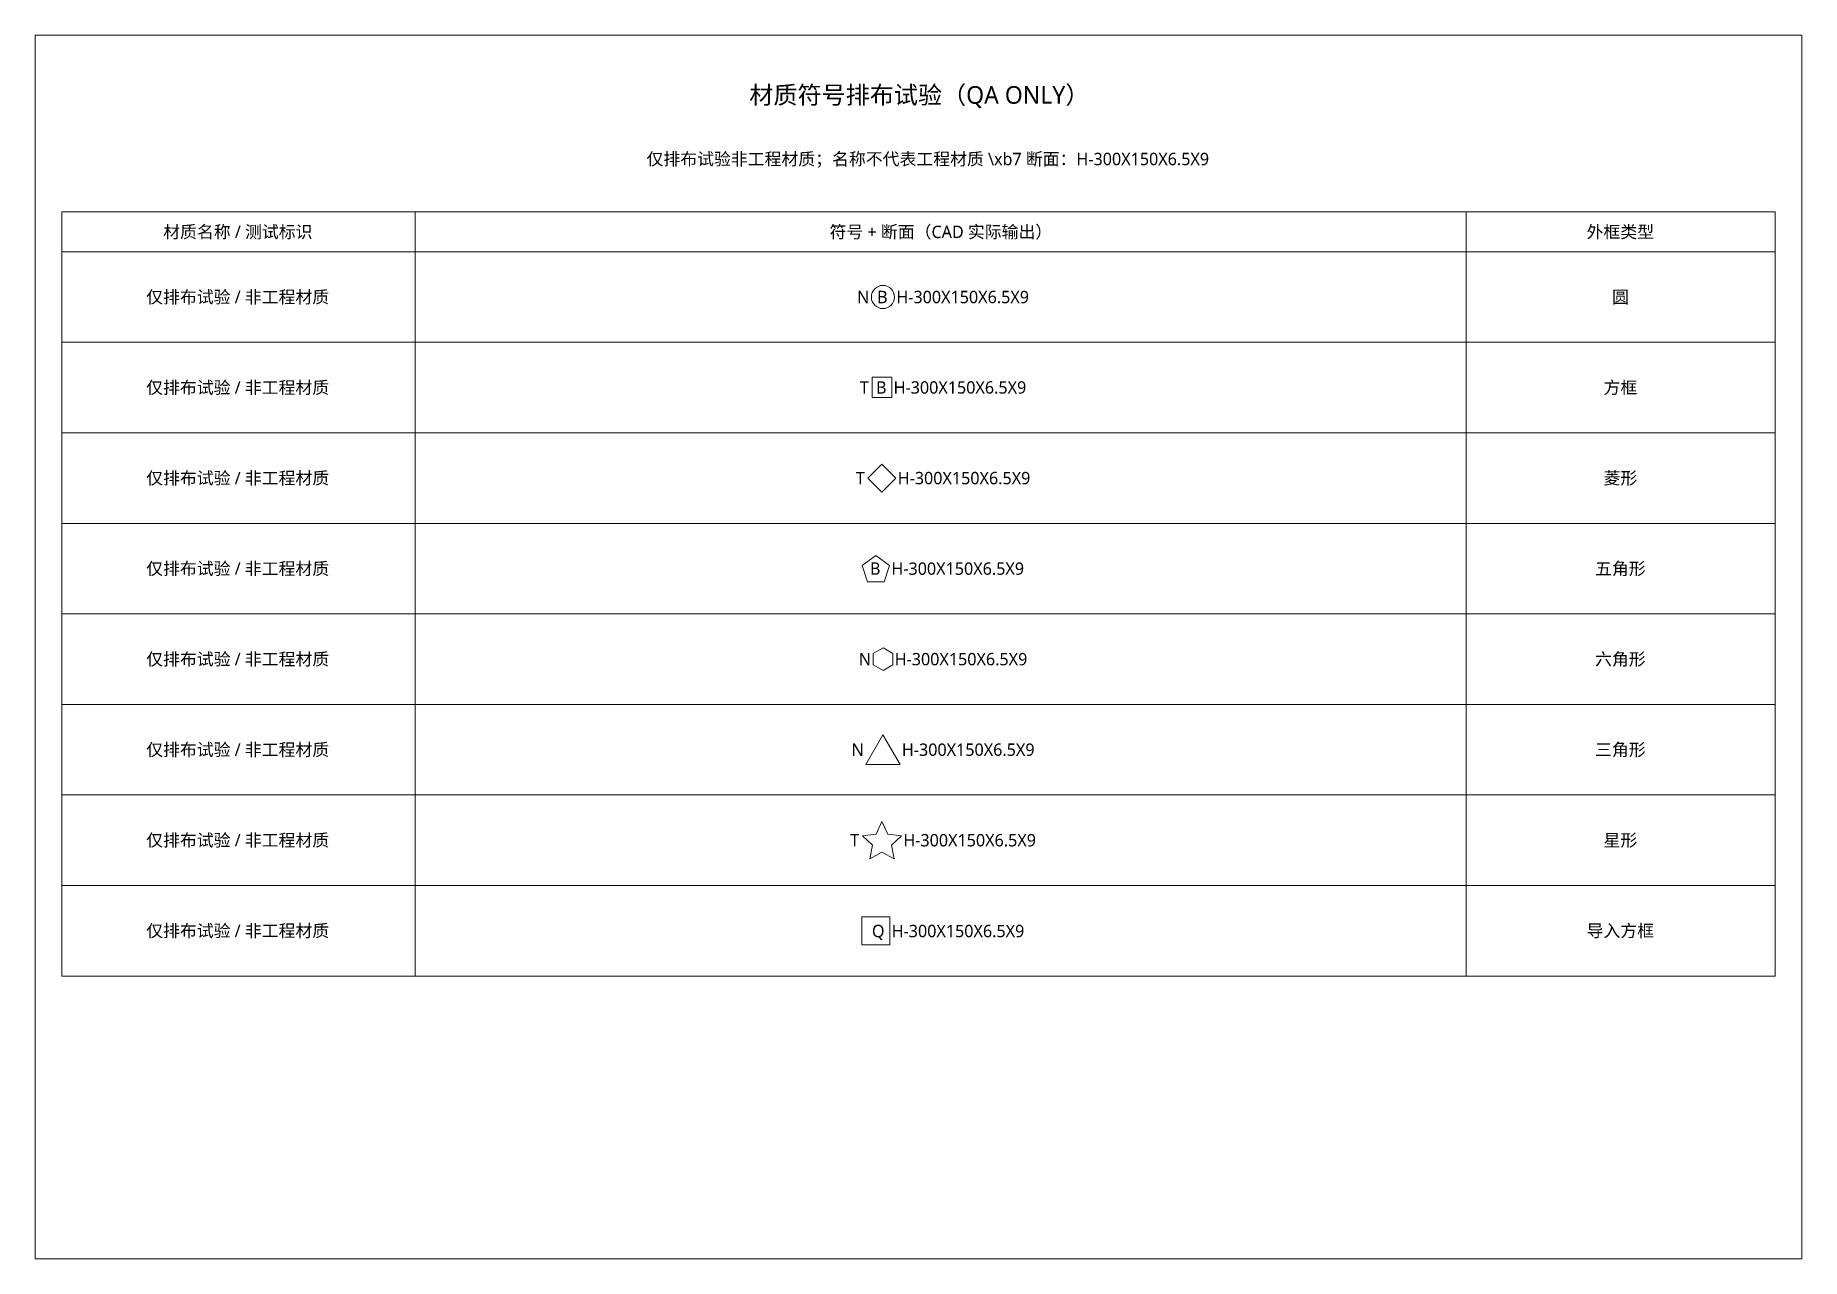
# Model space of a CAD drawing. Header units: millimetres. Extents: x 10 to 410, y 10 to 287.
import ezdxf

# ---------------------------------------------------------------- set-up
doc = ezdxf.new("R2010")
doc.units = ezdxf.units.MM
doc.layers.add('BORDER', color=7, linetype='Continuous')
doc.layers.add('TEXT', color=7, linetype='Continuous')
doc.styles.add('MDG_CJK', font='NotoSansSC-VF.ttf')

# ---------------------------------------------------------------- blocks, each defined once
blk = doc.blocks.new('MDG_MAT_1FA7D49E33FD522B23D7')
at = {"lineweight": 13}
blk.add_circle((2.09, 0.5), 0.936, dxfattribs=at)
at = {"style": 'MDG_CJK'}
for s, p in [('N', (0, 0)), ('B', (1.62, 0))]:
    blk.add_text(s, height=1, dxfattribs=at).set_placement(p)
blk = doc.blocks.new('MDG_MAT_CFB5CE6A051B10A57B0B')
at = {"lineweight": 13}
for p, q in [((2.59, 1.32), (0.99, 1.32)), ((0.99, 1.32), (0.99, -0.32)), ((2.59, -0.32), (2.59, 1.32)), ((0.99, -0.32), (2.59, -0.32))]:
    blk.add_line(p, q, dxfattribs=at)
at = {"style": 'MDG_CJK'}
for s, p in [('T', (0, 0)), ('B', (1.31, 0))]:
    blk.add_text(s, height=1, dxfattribs=at).set_placement(p)
blk = doc.blocks.new('MDG_MAT_E71AF48D1C1FDF91EE32')
at = {"lineweight": 13}
for p, q in [((2.12, 1.63), (0.99, 0.5)), ((3.25, 0.5), (2.12, 1.63)), ((0.99, 0.5), (2.12, -0.63)), ((2.12, -0.63), (3.25, 0.5))]:
    blk.add_line(p, q, dxfattribs=at)
at = {"style": 'MDG_CJK'}
blk.add_text('T', height=1, dxfattribs=at).set_placement((0, 0))
blk = doc.blocks.new('MDG_MAT_287A196C9FCCA2EBBD36')
at = {"lineweight": 13}
for p, q in [((1.11, 1.56), (0, 0.75)), ((2.23, 0.75), (1.11, 1.56)), ((0, 0.75), (0.43, -0.56)), ((1.8, -0.56), (2.23, 0.75)), ((0.43, -0.56), (1.8, -0.56))]:
    blk.add_line(p, q, dxfattribs=at)
at = {"style": 'MDG_CJK'}
blk.add_text('B', height=1, dxfattribs=at).set_placement((0.64, 0))
blk = doc.blocks.new('MDG_MAT_3B5761CCE86216236937')
at = {"lineweight": 13}
for p, q in [((1.96, 1.42), (1.16, 0.96)), ((1.16, 0.96), (1.16, 0.04)), ((1.16, 0.04), (1.96, -0.42)), ((2.76, 0.96), (1.96, 1.42)), ((1.96, -0.42), (2.76, 0.04)), ((2.76, 0.04), (2.76, 0.96))]:
    blk.add_line(p, q, dxfattribs=at)
at = {"style": 'MDG_CJK'}
blk.add_text('N', height=1, dxfattribs=at).set_placement((0, 0))
blk = doc.blocks.new('MDG_MAT_4FCF4478483FBA34FC24')
at = {"lineweight": 13}
for p, q in [((2.54, 1.7), (1.16, -0.7)), ((3.93, -0.7), (2.54, 1.7)), ((1.16, -0.7), (3.93, -0.7))]:
    blk.add_line(p, q, dxfattribs=at)
at = {"style": 'MDG_CJK'}
blk.add_text('N', height=1, dxfattribs=at).set_placement((0, 0))
blk = doc.blocks.new('MDG_MAT_4D54E8C90A74997A3AD7')
at = {"lineweight": 13}
for p, q in [((2.57, 2.01), (2.1, 0.99)), ((3.04, 0.99), (2.57, 2.01)), ((2.1, 0.99), (0.99, 0.86)), ((0.99, 0.86), (1.81, 0.09)), ((1.81, 0.09), (1.59, -1.01)), ((4.16, 0.86), (3.04, 0.99)), ((3.34, 0.09), (4.16, 0.86)), ((3.55, -1.01), (3.34, 0.09)), ((1.59, -1.01), (2.57, -0.46)), ((2.57, -0.46), (3.55, -1.01))]:
    blk.add_line(p, q, dxfattribs=at)
at = {"style": 'MDG_CJK'}
blk.add_text('T', height=1, dxfattribs=at).set_placement((0, 0))
blk = doc.blocks.new('MDG_MAT_EEE615B6A0F7BAF404A3')
at = {"lineweight": 13}
for p, q in [((2.27, 1.66), (0, 1.66)), ((0, 1.66), (0, -0.61)), ((2.27, -0.61), (2.27, 1.66)), ((0, -0.61), (2.27, -0.61))]:
    blk.add_line(p, q, dxfattribs=at)
at = {"style": 'MDG_CJK'}
blk.add_text('Q', height=1, dxfattribs=at).set_placement((0.82, 0))

msp = doc.modelspace()

# ---------------------------------------------------------------- linework, layer by layer
at = {"layer": 'BORDER', "lineweight": 15}
for p, q in [((410, 287), (10, 287)), ((10, 287), (10, 10)), ((410, 10), (410, 287)), ((404, 247), (16, 247)), ((16, 247), (16, 74)), ((96, 74), (96, 247)), ((334, 74), (334, 247)), ((404, 74), (404, 247)), ((16, 238), (404, 238)), ((16, 217.5), (404, 217.5)), ((16, 197), (404, 197)), ((16, 176.5), (404, 176.5)), ((16, 156), (404, 156)), ((16, 135.5), (404, 135.5)), ((16, 115), (404, 115)), ((16, 94.5), (404, 94.5)), ((16, 74), (404, 74)), ((16, 74), (404, 74)), ((10, 10), (410, 10))]:
    msp.add_line(p, q, dxfattribs=at)

# ---------------------------------------------------------------- block references
at = {"layer": 'TEXT', "xscale": 2.8, "yscale": 2.8, "zscale": 2.8}
for name, p in [('MDG_MAT_1FA7D49E33FD522B23D7', (196.1, 226.35)), ('MDG_MAT_CFB5CE6A051B10A57B0B', (196.71, 205.87)), ('MDG_MAT_E71AF48D1C1FDF91EE32', (195.79, 185.35)), ('MDG_MAT_287A196C9FCCA2EBBD36', (197.22, 164.85)), ('MDG_MAT_3B5761CCE86216236937', (196.48, 144.35)), ('MDG_MAT_4FCF4478483FBA34FC24', (194.84, 123.85)), ('MDG_MAT_4D54E8C90A74997A3AD7', (194.52, 103.35)), ('MDG_MAT_EEE615B6A0F7BAF404A3', (197.16, 82.79))]:
    msp.add_blockref(name, p, dxfattribs=at)

# ---------------------------------------------------------------- texts
at = {"layer": 'TEXT', "style": 'MDG_CJK'}
for s, height, p in [('材质符号排布试验（QA ONLY）', 4, (171.69, 271.5)), ('仅排布试验非工程材质；名称不代表工程材质 \\xb7 断面：H-300X150X6.5X9', 2.8, (148.41, 257.6)), ('材质名称 / 测试标识', 2.8, (38.96, 241.1)), ('符号 + 断面（CAD 实际输出）', 2.8, (189.86, 241.1)), ('外框类型', 2.8, (361.29, 241.1)), ('仅排布试验 / 非工程材质', 2.8, (35.1, 226.35)), ('H-300X150X6.5X9', 2.8, (204.98, 226.35)), ('圆', 2.8, (367.07, 226.35)), ('仅排布试验 / 非工程材质', 2.8, (35.1, 205.85)), ('H-300X150X6.5X9', 2.8, (204.36, 205.87)), ('方框', 2.8, (365.14, 205.85)), ('仅排布试验 / 非工程材质', 2.8, (35.1, 185.35)), ('H-300X150X6.5X9', 2.8, (205.29, 185.35)), ('菱形', 2.8, (365.14, 185.35)), ('仅排布试验 / 非工程材质', 2.8, (35.1, 164.85)), ('五角形', 2.8, (363.21, 164.85)), ('H-300X150X6.5X9', 2.8, (203.86, 164.85)), ('仅排布试验 / 非工程材质', 2.8, (35.1, 144.35)), ('H-300X150X6.5X9', 2.8, (204.6, 144.35)), ('六角形', 2.8, (363.21, 144.35)), ('仅排布试验 / 非工程材质', 2.8, (35.1, 123.85)), ('H-300X150X6.5X9', 2.8, (206.24, 123.85)), ('三角形', 2.8, (363.21, 123.85)), ('仅排布试验 / 非工程材质', 2.8, (35.1, 103.35)), ('H-300X150X6.5X9', 2.8, (206.56, 103.35)), ('星形', 2.8, (365.14, 103.35)), ('仅排布试验 / 非工程材质', 2.8, (35.1, 82.85)), ('H-300X150X6.5X9', 2.8, (203.92, 82.79)), ('导入方框', 2.8, (361.29, 82.85))]:
    msp.add_text(s, height=height, dxfattribs=at).set_placement(p)

doc.saveas('drawing.dxf')
